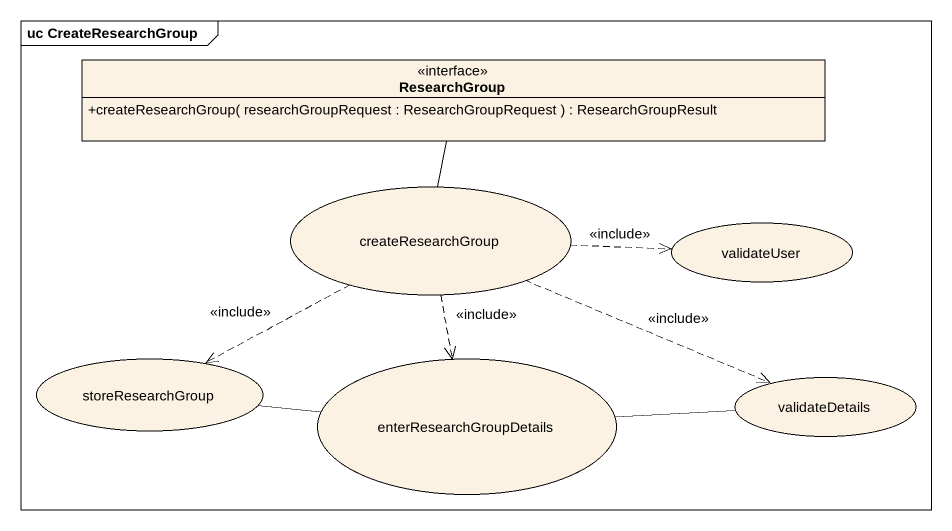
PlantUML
@startuml
mainframe uc CreateResearchGroup
allowmixing
hide circle
hide empty members
skinparam classAttributeIconSize 0
interface ResearchGroup {
  +createResearchGroup( researchGroupRequest : ResearchGroupRequest ) : ResearchGroupResult
}
usecase createResearchGroup
usecase validateUser
usecase storeResearchGroup
usecase enterResearchGroupDetails
usecase validateDetails
createResearchGroup -up- ResearchGroup
createResearchGroup .right.> validateUser : <<include>>
createResearchGroup .left.> storeResearchGroup : <<include>>
createResearchGroup ..> enterResearchGroupDetails : <<include>>
createResearchGroup .right.> validateDetails : <<include>>
enterResearchGroupDetails -left- storeResearchGroup
validateDetails -left- enterResearchGroupDetails
@enduml
